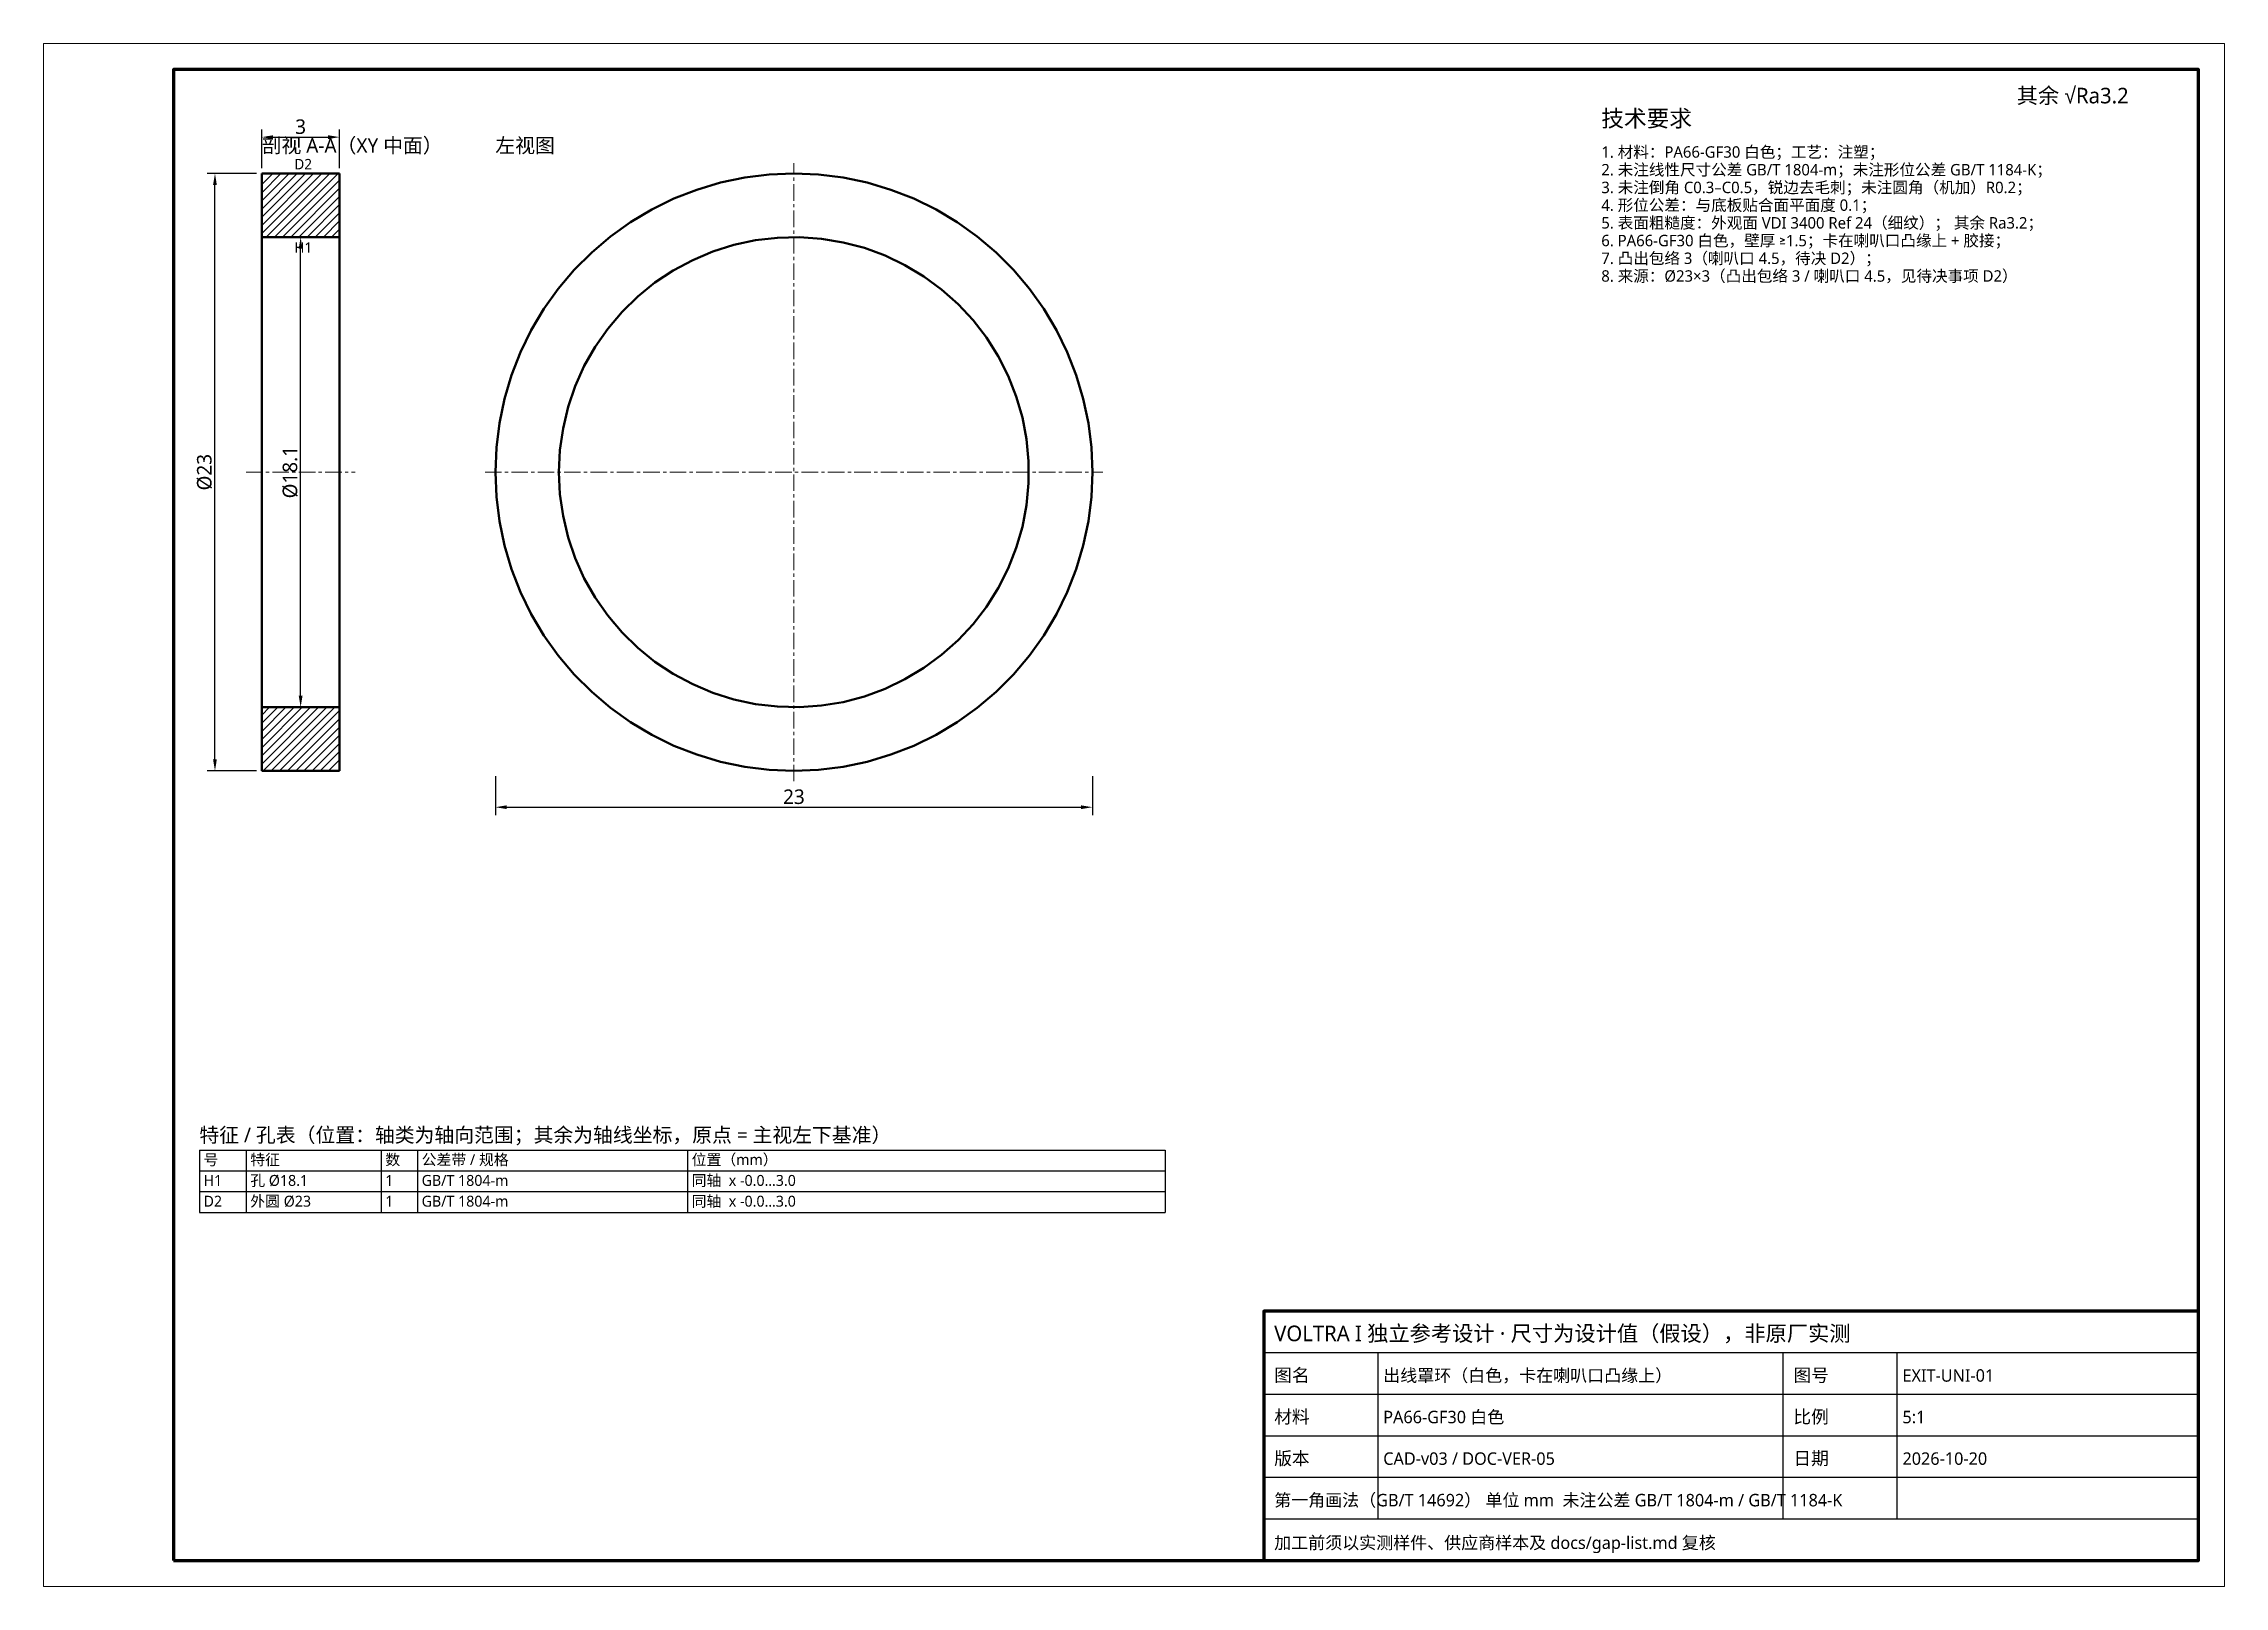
# Model space of a CAD drawing. Header units: millimetres. Extents: x 0 to 420, y 0 to 297.
import ezdxf

# ---------------------------------------------------------------- set-up
doc = ezdxf.new("R2010")
doc.units = ezdxf.units.MM
doc.linetypes.add('CENTER', pattern=[5.08, 3.175, -0.635, 0.635, -0.635])
doc.linetypes.add('DASHED', pattern=[1.524, 1.27, -0.254])
for name, color, linetype, lineweight in [('CENTER', 1, 'CENTER', 18), ('DIM', 3, 'CONTINUOUS', 18), ('FRAME', 7, 'CONTINUOUS', 70), ('HATCH', 8, 'CONTINUOUS', 13), ('HIDDEN', 8, 'DASHED', 25), ('TEXT', 7, 'CONTINUOUS', 25), ('VISIBLE', 7, 'CONTINUOUS', 50)]:
    doc.layers.add(name, color=color, linetype=linetype, lineweight=lineweight)
doc.styles.add('CJK', font='NotoSansCJK-Regular.ttc')
doc.dimstyles.new('GB', dxfattribs={"dimtxt": 2.8, "dimasz": 2.2, "dimexe": 1.5, "dimexo": 1, "dimgap": 0.6, "dimtad": 1, "dimlfac": 100, "dimzin": 12, "dimdsep": 46, "dimtxsty": 'CJK', "dimcen": 2.5, "dimazin": 3, "dimtfac": 0.5, "dimtmove": 2, "dimatfit": 3})

msp = doc.modelspace()

# ---------------------------------------------------------------- hatches: boundary and pattern name
at = {"layer": 'HATCH'}
h = msp.add_hatch(dxfattribs=at)
h.set_pattern_fill('ANSI31', scale=0.35)
h.paths.add_polyline_path([(57, 259.75), (57, 261.30714), (57, 262.86428), (57, 264.42143), (57, 265.97857), (57, 267.53571), (57, 269.09286), (57, 270.65), (56.79286, 272), (55.23572, 272), (53.67857, 272), (52.12143, 272), (50.56429, 272), (49.00714, 272), (47.45, 272), (45.89286, 272), (44.33571, 272), (42.77857, 272), (42, 271.22143), (42, 269.66429), (42, 268.10714), (42, 266.55), (42, 264.99286), (42, 263.43571), (42, 261.87857), (42, 260.32143), (42.98571, 259.75), (44.54286, 259.75), (46.1, 259.75), (47.65714, 259.75), (49.21428, 259.75), (50.77143, 259.75), (52.32857, 259.75), (53.88571, 259.75), (55.44286, 259.75), (57, 259.75)])
h = msp.add_hatch(dxfattribs=at)
h.set_pattern_fill('ANSI31', scale=0.35)
h.paths.add_polyline_path([(42, 157), (43.55714, 157), (45.11429, 157), (46.67143, 157), (48.22857, 157), (49.78572, 157), (51.34286, 157), (52.9, 157), (54.45714, 157), (56.01429, 157), (57, 157.57143), (57, 159.12857), (57, 160.68572), (57, 162.24286), (57, 163.8), (57, 165.35715), (57, 166.91429), (57, 168.47143), (56.22143, 169.25), (54.66429, 169.25), (53.10714, 169.25), (51.55, 169.25), (49.99286, 169.25), (48.43571, 169.25), (46.87857, 169.25), (45.32143, 169.25), (43.76428, 169.25), (42.20714, 169.25), (42, 167.9), (42, 166.34286), (42, 164.78572), (42, 163.22857), (42, 161.67143), (42, 160.11429), (42, 158.55714), (42, 157)])

# ---------------------------------------------------------------- linework, layer by layer
at = {"layer": 'CENTER'}
for p, q in [((144.51691, 155), (144.51691, 274)), ((39, 214.5), (60, 214.5)), ((85.01691, 214.5), (204.01691, 214.5))]:
    msp.add_line(p, q, dxfattribs=at)
at = {"layer": 'FRAME', "lineweight": 18}
msp.add_lwpolyline([(0, 0), (420, 0), (420, 297), (0, 297)], close=True, dxfattribs=at)
at = {"layer": 'FRAME'}
for points in [[(25, 5), (415, 5), (415, 292), (25, 292)], [(235, 5), (415, 5), (415, 53), (235, 53)]]:
    msp.add_lwpolyline(points, close=True, dxfattribs=at)
at = {"layer": 'HIDDEN'}
for points in [[(87, 214.5), (87.19639, 219.24831), (87.78423, 223.96419), (88.75948, 228.61542), (90.11551, 233.17022), (91.84303, 237.59749), (93.93026, 241.86698), (96.36293, 245.94952), (99.12442, 249.81723), (102.19588, 253.44369), (105.55631, 256.80412), (109.18277, 259.87558), (113.05048, 262.63707), (117.13302, 265.06974), (121.40251, 267.15697), (125.82978, 268.88449), (130.38458, 270.24052), (135.03581, 271.21577), (139.75169, 271.80361), (144.5, 272), (149.24831, 271.80361), (153.96419, 271.21577), (158.61542, 270.24052), (163.17022, 268.88449), (167.59749, 267.15697), (171.86698, 265.06974), (175.94952, 262.63707), (179.81723, 259.87558), (183.44369, 256.80412), (186.80412, 253.44369), (189.87558, 249.81723), (192.63707, 245.94952), (195.06974, 241.86698), (197.15697, 237.59749), (198.88449, 233.17022), (200.24052, 228.61542), (201.21577, 223.96419), (201.80361, 219.24831), (202, 214.5), (201.80361, 209.75169), (201.21577, 205.03581), (200.24052, 200.38458), (198.88449, 195.82978), (197.15697, 191.40251), (195.06974, 187.13302), (192.63707, 183.05048), (189.87558, 179.18277), (186.80412, 175.55631), (183.44369, 172.19588), (179.81723, 169.12442), (175.94952, 166.36293), (171.86698, 163.93026), (167.59749, 161.84303), (163.17022, 160.11551), (158.61542, 158.75948), (153.96419, 157.78423), (149.24831, 157.19639), (144.5, 157), (139.75169, 157.19639), (135.03581, 157.78423), (130.38458, 158.75948), (125.82978, 160.11551), (121.40251, 161.84303), (117.13302, 163.93026), (113.05048, 166.36293), (109.18277, 169.12442), (105.55631, 172.19588), (102.19588, 175.55631), (99.12442, 179.18277), (96.36293, 183.05048), (93.93026, 187.13302), (91.84303, 191.40251), (90.11551, 195.82978), (88.75948, 200.38458), (87.78423, 205.03581), (87.19639, 209.75169), (87, 214.5)], [(99.25, 214.5), (99.44883, 218.73728), (100.04357, 222.93732), (101.029, 227.06321), (102.39645, 231.0787), (104.1339, 234.94849), (106.2261, 238.63858), (108.65465, 242.11654), (111.39821, 245.3518), (114.43267, 248.31594), (117.73136, 250.9829), (121.26529, 253.32925), (125.00342, 255.33437), (128.91288, 256.98063), (132.95931, 258.25357), (137.10717, 259.14201), (141.32, 259.63812), (145.56078, 259.73756), (149.79223, 259.43946), (153.97717, 258.74642), (158.07883, 257.66454), (162.06116, 256.20334), (165.88915, 254.37564), (169.52918, 252.19751), (172.94926, 249.6881), (176.11932, 246.86945), (179.0115, 243.76634), (181.6004, 240.40603), (183.86326, 236.81806), (185.7802, 233.03396), (187.33436, 229.08699), (188.51209, 225.01182), (189.30304, 220.84427), (189.70027, 216.62097), (189.70027, 212.37903), (189.30304, 208.15573), (188.51209, 203.98818), (187.33436, 199.91301), (185.7802, 195.96604), (183.86326, 192.18194), (181.6004, 188.59397), (179.0115, 185.23366), (176.11932, 182.13055), (172.94926, 179.3119), (169.52918, 176.80249), (165.88915, 174.62436), (162.06116, 172.79666), (158.07883, 171.33546), (153.97717, 170.25358), (149.79223, 169.56054), (145.56078, 169.26244), (141.32, 169.36188), (137.10717, 169.85799), (132.95931, 170.74643), (128.91288, 172.01937), (125.00342, 173.66563), (121.26529, 175.67075), (117.73136, 178.0171), (114.43267, 180.68406), (111.39821, 183.6482), (108.65465, 186.88346), (106.2261, 190.36142), (104.1339, 194.05151), (102.39645, 197.9213), (101.029, 201.93679), (100.04357, 206.06268), (99.44883, 210.26272), (99.25, 214.5)]]:
    msp.add_lwpolyline(points, dxfattribs=at)
at = {"layer": 'TEXT'}
for p, q in [((30, 84), (30, 72)), ((39, 84), (39, 72)), ((65, 84), (65, 72)), ((72, 84), (72, 72)), ((124, 84), (124, 72)), ((216, 84), (216, 72)), ((235, 45), (415, 45)), ((257, 13), (257, 45)), ((335, 13), (335, 45)), ((357, 13), (357, 45)), ((235, 37), (415, 37)), ((235, 29), (415, 29)), ((235, 21), (415, 21)), ((235, 13), (415, 13))]:
    msp.add_line(p, q, dxfattribs=at)
for points in [[(30, 84), (216, 84)], [(30, 80), (216, 80)], [(30, 76), (216, 76)], [(30, 72), (216, 72)]]:
    msp.add_lwpolyline(points, dxfattribs=at)
at = {"layer": 'VISIBLE'}
for points in [[(42, 272), (42, 272), (42, 272), (42, 272), (42, 272), (42, 272), (42, 272), (42, 272), (42, 272), (42, 272), (42, 272), (42, 272), (42, 272), (42, 272), (42, 272)], [(42, 272), (42, 272), (42, 272), (42, 272), (42, 272), (42, 272), (42, 272), (42, 272), (42, 272), (42, 272), (42, 272), (42, 272), (42, 272), (42, 272), (42, 272)], [(57, 272), (42, 272)], [(42, 272), (42, 259.75)], [(57, 272), (42, 272)], [(57, 272), (57, 272), (57, 272), (57, 272), (57, 272), (57, 272), (57, 272), (57, 272), (57, 272), (57, 272), (57, 272), (57, 272), (57, 272), (57, 272), (57, 272)], [(57, 272), (57, 259.75)], [(87, 214.5), (87.19639, 219.24831), (87.78423, 223.96419), (88.75948, 228.61542), (90.11551, 233.17022), (91.84303, 237.59749), (93.93026, 241.86698), (96.36293, 245.94952), (99.12442, 249.81723), (102.19588, 253.44369), (105.55631, 256.80412), (109.18277, 259.87558), (113.05048, 262.63707), (117.13302, 265.06974), (121.40251, 267.15697), (125.82978, 268.88449), (130.38458, 270.24052), (135.03581, 271.21577), (139.75169, 271.80361), (144.5, 272), (149.24831, 271.80361), (153.96419, 271.21577), (158.61542, 270.24052), (163.17022, 268.88449), (167.59749, 267.15697), (171.86698, 265.06974), (175.94952, 262.63707), (179.81723, 259.87558), (183.44369, 256.80412), (186.80412, 253.44369), (189.87558, 249.81723), (192.63707, 245.94952), (195.06974, 241.86698), (197.15697, 237.59749), (198.88449, 233.17022), (200.24052, 228.61542), (201.21577, 223.96419), (201.80361, 219.24831), (202, 214.5), (201.80361, 209.75169), (201.21577, 205.03581), (200.24052, 200.38458), (198.88449, 195.82978), (197.15697, 191.40251), (195.06974, 187.13302), (192.63707, 183.05048), (189.87558, 179.18277), (186.80412, 175.55631), (183.44369, 172.19588), (179.81723, 169.12442), (175.94952, 166.36293), (171.86698, 163.93026), (167.59749, 161.84303), (163.17022, 160.11551), (158.61542, 158.75948), (153.96419, 157.78423), (149.24831, 157.19639), (144.5, 157), (139.75169, 157.19639), (135.03581, 157.78423), (130.38458, 158.75948), (125.82978, 160.11551), (121.40251, 161.84303), (117.13302, 163.93026), (113.05048, 166.36293), (109.18277, 169.12442), (105.55631, 172.19588), (102.19588, 175.55631), (99.12442, 179.18277), (96.36293, 183.05048), (93.93026, 187.13302), (91.84303, 191.40251), (90.11551, 195.82978), (88.75948, 200.38458), (87.78423, 205.03581), (87.19639, 209.75169), (87, 214.5)], [(42, 214.5), (42, 219.56519), (42, 224.56672), (42, 229.44171), (42, 234.12889), (42, 238.56934), (42, 242.70725), (42, 246.4906), (42, 249.87185), (42, 252.80848), (42, 255.2636), (42, 257.20633), (42, 258.61226), (42, 259.46372), (42, 259.75)], [(57, 259.75), (42, 259.75)], [(57, 214.5), (57, 219.56519), (57, 224.56672), (57, 229.44171), (57, 234.12889), (57, 238.56934), (57, 242.70725), (57, 246.4906), (57, 249.87185), (57, 252.80848), (57, 255.2636), (57, 257.20633), (57, 258.61226), (57, 259.46372), (57, 259.75)], [(99.25, 214.5), (99.44883, 218.73728), (100.04357, 222.93732), (101.029, 227.06321), (102.39645, 231.0787), (104.1339, 234.94849), (106.2261, 238.63858), (108.65465, 242.11654), (111.39821, 245.3518), (114.43267, 248.31594), (117.73136, 250.9829), (121.26529, 253.32925), (125.00342, 255.33437), (128.91288, 256.98063), (132.95931, 258.25357), (137.10717, 259.14201), (141.32, 259.63812), (145.56078, 259.73756), (149.79223, 259.43946), (153.97717, 258.74642), (158.07883, 257.66454), (162.06116, 256.20334), (165.88915, 254.37564), (169.52918, 252.19751), (172.94926, 249.6881), (176.11932, 246.86945), (179.0115, 243.76634), (181.6004, 240.40603), (183.86326, 236.81806), (185.7802, 233.03396), (187.33436, 229.08699), (188.51209, 225.01182), (189.30304, 220.84427), (189.70027, 216.62097), (189.70027, 212.37903), (189.30304, 208.15573), (188.51209, 203.98818), (187.33436, 199.91301), (185.7802, 195.96604), (183.86326, 192.18194), (181.6004, 188.59397), (179.0115, 185.23366), (176.11932, 182.13055), (172.94926, 179.3119), (169.52918, 176.80249), (165.88915, 174.62436), (162.06116, 172.79666), (158.07883, 171.33546), (153.97717, 170.25358), (149.79223, 169.56054), (145.56078, 169.26244), (141.32, 169.36188), (137.10717, 169.85799), (132.95931, 170.74643), (128.91288, 172.01937), (125.00342, 173.66563), (121.26529, 175.67075), (117.73136, 178.0171), (114.43267, 180.68406), (111.39821, 183.6482), (108.65465, 186.88346), (106.2261, 190.36142), (104.1339, 194.05151), (102.39645, 197.9213), (101.029, 201.93679), (100.04357, 206.06268), (99.44883, 210.26272), (99.25, 214.5)], [(42, 169.25), (42, 169.53628), (42, 170.38774), (42, 171.79367), (42, 173.7364), (42, 176.19152), (42, 179.12815), (42, 182.5094), (42, 186.29275), (42, 190.43066), (42, 194.87111), (42, 199.55829), (42, 204.43328), (42, 209.43481), (42, 214.5)], [(57, 169.25), (57, 169.53628), (57, 170.38774), (57, 171.79367), (57, 173.7364), (57, 176.19152), (57, 179.12815), (57, 182.5094), (57, 186.29275), (57, 190.43066), (57, 194.87111), (57, 199.55829), (57, 204.43328), (57, 209.43481), (57, 214.5)], [(42, 169.25), (42, 157)], [(57, 169.25), (42, 169.25)], [(57, 169.25), (57, 157)], [(42, 157), (42, 157), (42, 157), (42, 157), (42, 157), (42, 157), (42, 157), (42, 157), (42, 157), (42, 157), (42, 157), (42, 157), (42, 157), (42, 157), (42, 157)], [(42, 157), (42, 157), (42, 157), (42, 157), (42, 157), (42, 157), (42, 157), (42, 157), (42, 157), (42, 157), (42, 157), (42, 157), (42, 157), (42, 157), (42, 157)], [(57, 157), (42, 157)], [(57, 157), (42, 157)], [(57, 157), (57, 157), (57, 157), (57, 157), (57, 157), (57, 157), (57, 157), (57, 157), (57, 157), (57, 157), (57, 157), (57, 157), (57, 157), (57, 157), (57, 157)], [(57, 157), (57, 157), (57, 157), (57, 157), (57, 157), (57, 157), (57, 157), (57, 157), (57, 157), (57, 157), (57, 157), (57, 157), (57, 157), (57, 157), (57, 157)]]:
    msp.add_lwpolyline(points, dxfattribs=at)

# ---------------------------------------------------------------- texts
at = {"layer": 'DIM', "style": 'CJK'}
for s, p in [('D2', (48.3, 272.8)), ('H1', (48.3, 256.75))]:
    msp.add_text(s, height=2, dxfattribs=at).set_placement(p)
at = {"layer": 'TEXT', "style": 'CJK'}
for s, height, p in [('其余 √Ra3.2', 3, (380, 285.5)), ('技术要求', 3.2, (300, 281)), ('剖视 A-A（XY 中面）', 2.8, (42, 276)), ('左视图', 2.8, (87, 276)), ('1. 材料：PA66-GF30 白色；工艺：注塑；', 2.2, (300, 275.04)), ('2. 未注线性尺寸公差 GB/T 1804-m；未注形位公差 GB/T 1184-K；', 2.2, (300, 271.63)), ('3. 未注倒角 C0.3–C0.5，锐边去毛刺；未注圆角（机加）R0.2；', 2.2, (300, 268.22)), ('4. 形位公差：与底板贴合面平面度 0.1；', 2.2, (300, 264.81)), ('6. PA66-GF30 白色，壁厚 ≥1.5；卡在喇叭口凸缘上 + 胶接；', 2.2, (300, 257.99)), ('5. 表面粗糙度：外观面 VDI 3400 Ref 24（细纹）； 其余 Ra3.2；', 2.2, (300, 261.4)), ('7. 凸出包络 3（喇叭口 4.5，待决 D2）；', 2.2, (300, 254.58)), ('8. 来源：Ø23×3（凸出包络 3 / 喇叭口 4.5，见待决事项 D2）', 2.2, (300, 251.17)), ('特征 / 孔表（位置：轴类为轴向范围；其余为轴线坐标，原点 = 主视左下基准）', 2.8, (30, 85.5)), ('号', 2.1, (30.8, 81.1)), ('特征', 2.1, (39.8, 81.1)), ('数', 2.1, (65.8, 81.1)), ('公差带 / 规格', 2.1, (72.8, 81.1)), ('位置（mm）', 2.1, (124.8, 81.1)), ('H1', 2.1, (30.8, 77.1)), ('孔 Ø18.1', 2.1, (39.8, 77.1)), ('1', 2.1, (65.8, 77.1)), ('GB/T 1804-m', 2.1, (72.8, 77.1)), ('同轴  x -0.0…3.0', 2.1, (124.8, 77.1)), ('D2', 2.1, (30.8, 73.1)), ('外圆 Ø23', 2.1, (39.8, 73.1)), ('1', 2.1, (65.8, 73.1)), ('GB/T 1804-m', 2.1, (72.8, 73.1)), ('同轴  x -0.0…3.0', 2.1, (124.8, 73.1)), ('VOLTRA I 独立参考设计 · 尺寸为设计值（假设），非原厂实测', 3, (237, 47.2)), ('图名', 2.5, (237, 39.4)), ('出线罩环（白色，卡在喇叭口凸缘上）', 2.4, (258, 39.4)), ('图号', 2.5, (337, 39.4)), ('EXIT-UNI-01', 2.4, (358, 39.4)), ('材料', 2.5, (237, 31.4)), ('PA66-GF30 白色', 2.4, (258, 31.4)), ('比例', 2.5, (337, 31.4)), ('5:1', 2.4, (358, 31.4)), ('版本', 2.5, (237, 23.4)), ('CAD-v03 / DOC-VER-05', 2.4, (258, 23.4)), ('日期', 2.5, (337, 23.4)), ('2026-10-20', 2.4, (358, 23.4)), ('第一角画法（GB/T 14692） 单位 mm  未注公差 GB/T 1804-m / GB/T 1184-K', 2.4, (237, 15.4)), ('加工前须以实测样件、供应商样本及 docs/gap-list.md 复核', 2.4, (237, 7.2))]:
    msp.add_text(s, height=height, dxfattribs=at).set_placement(p)

# ---------------------------------------------------------------- dimensions: what is measured, and where the dimension line sits
at = {"layer": 'DIM'}
for base, p1, p2, text in [((42, 279), (42, 272), (57, 272), '3'), ((87, 150), (87, 157), (202, 157), '23')]:
    msp.add_linear_dim(base=base, p1=p1, p2=p2, text=text, dimstyle='GB', dxfattribs=at).render()
for base, p1, p2, text in [((33, 157), (42, 157), (42, 272), 'Ø23'), ((49.5, 169.25), (49.5, 169.25), (49.5, 259.75), 'Ø18.1')]:
    msp.add_linear_dim(base=base, p1=p1, p2=p2, angle=90, text=text, dimstyle='GB', dxfattribs=at).render()

doc.saveas('drawing.dxf')
